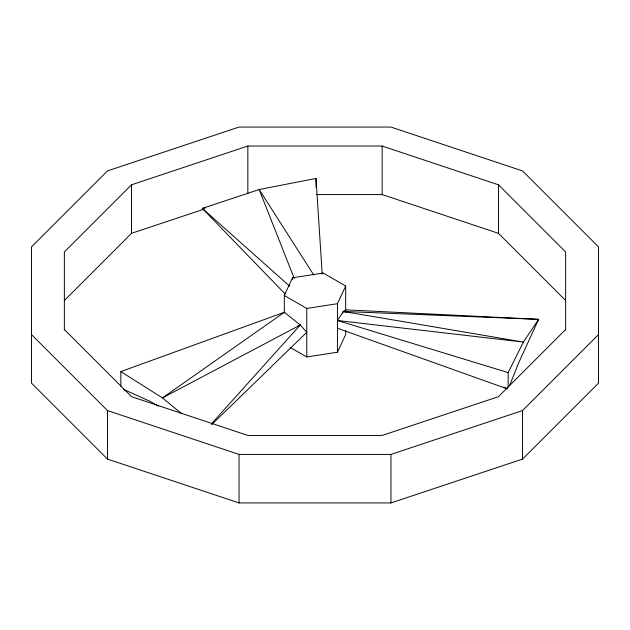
<?xml version="1.0" encoding="UTF-8"?>
<svg xmlns="http://www.w3.org/2000/svg" width="630" height="630" viewBox="0 0 630 630"><rect width="100%" height="100%" fill="white"/><g stroke="black" fill="none" stroke-linecap="round" stroke-linejoin="round"><path stroke-width="0.94" d="M342.673 313.22L343.287 311.456L345.673 309.834L538.626 319.347L518.797 362.557L509.576 385.623M284.327 312.952L284.327 295.486L292.548 277.775L323.221 273.034L345.673 285.996L345.673 310.251M290.147 347.366L306.779 356.966L337.452 352.225L337.452 303.699L345.673 285.996M337.452 352.225L345.673 334.514L345.673 330.632M508.158 372.598L523.388 342.074L538.626 319.347L343.287 311.456L337.452 320.505L508.158 372.598L508.158 387.222M211.263 424.022L300.258 324.993L284.327 312.283L120.834 371.59L120.834 386.214M565.638 329.939L565.638 251.968L498.48 184.81L382.158 146.034L247.842 146.034L131.52 184.81L64.362 251.968L64.362 329.939M64.362 300.486L131.52 233.328L204.104 209.136M565.638 329.514L498.48 396.672L382.158 435.44L247.842 435.44L131.52 396.672L64.362 329.514M31.5 334.593L107.462 410.563L239.038 454.419L390.962 454.419L522.538 410.563L598.5 334.593M522.538 459.081L598.5 383.119L598.5 246.881L522.538 170.919L390.962 127.063L239.038 127.063L107.462 170.919L31.5 246.881L31.5 383.119L107.462 459.081L239.038 502.937L390.962 502.937L522.538 459.081L522.538 410.563M211.798 424.51L306.779 332.286L300.258 324.993L298.407 325.647M284.327 312.283L162.446 397.916L120.834 371.59M297.636 326.324L300.258 324.993L162.446 397.916L181.361 413.422M322.206 274.2L316.008 178.432L259.158 189.528L202.317 208.404L285.028 293.848M284.327 295.486L306.779 308.448L337.452 303.699M205.238 207.979L202.317 208.404L289.713 286.248M316.473 194.56L382.158 194.56L498.48 233.328L565.638 300.486M337.452 320.505L523.388 342.074L343.287 311.456L346.114 312.283M337.452 328.222L507.237 388.844M123.472 389.356L149.901 401.263L158.366 406.066M503.724 387.08L507.276 388.757M313.693 274.908L259.158 189.528L294.297 278.547M498.48 184.81L498.48 233.328M390.962 454.419L390.962 502.937M382.158 146.034L382.158 194.56M316.008 178.432L316.008 187.204M306.779 308.448L306.779 356.966M292.548 277.775L292.548 279.72M247.842 146.034L247.842 193.583M239.038 454.419L239.038 502.937M131.52 184.81L131.52 233.328M107.462 410.563L107.462 459.081"/></g></svg>
